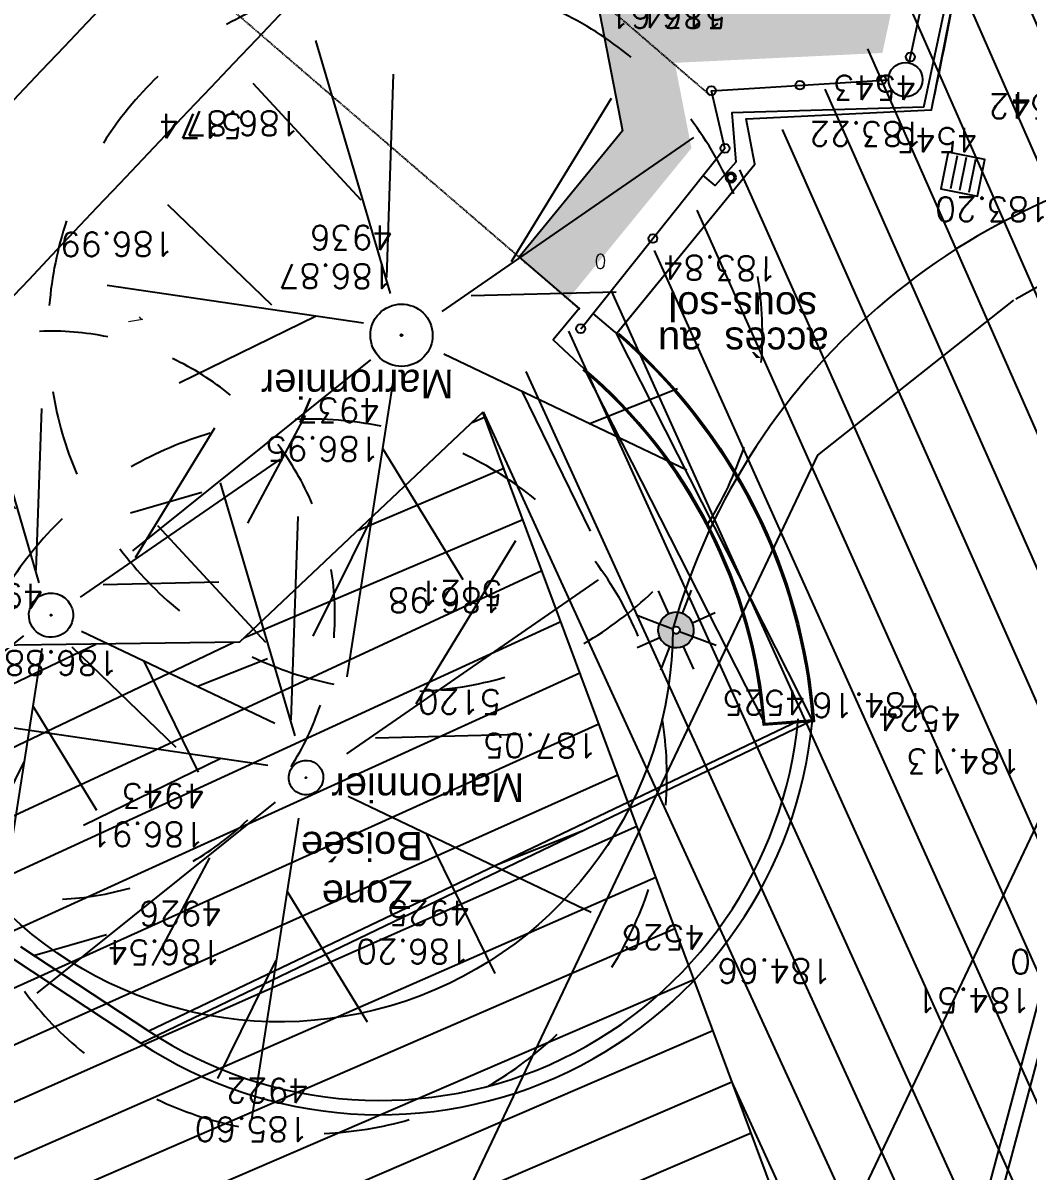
# Model space of a CAD drawing. Extents: x -594 to 29166, y -5797 to 14313.
# Drawn here: x 17821 to 19229, y 1598 to 3205 of the extents above; entities that cross this region are included whole.
import ezdxf
from ezdxf.enums import TextEntityAlignment as Align
from ezdxf.lldxf.tags import DXFTag

# ---------------------------------------------------------------- set-up
doc = ezdxf.new("R2010")
doc.units = 0
doc.linetypes.add('CACHE2', pattern=[4.762499999999999, 3.175, -1.5875])
doc.linetypes.add('Style de ligne -15', pattern=[2.0832800000000002, 1.25, -0.41656, 0.1388600000000001, -0.2778600000000001])
doc.layers.get('0').update_dxf_attribs({"color": 252})
for name, color, linetype in [('A SITE', 252, 'Continuous'), ('AEP_SSL', 252, 'Continuous'), ('DWG_280-140115-P - ALTEA-CANA', 252, 'Continuous'), ('DWG_280-140115-P - Général', 252, 'Continuous'), ('Fond topo - ASS', 252, 'Continuous'), ('Fond topo - BAT_ANN', 252, 'Continuous'), ('Fond topo - BAT_TXT', 252, 'Continuous'), ('Fond topo - CLO_LEG', 252, 'Continuous'), ('Fond topo - CLO_MUR', 252, 'Continuous'), ('Fond topo - ESPACE_BOISE', 252, 'Continuous'), ('Fond topo - VEG', 252, 'Continuous'), ('Fond topo - VEG_TXT_ESSENCE', 252, 'Continuous'), ('Fond topo - Z', 252, 'Continuous'), ('Fond topo - Z_500', 252, 'Continuous'), ('prlm-VRD', 252, 'Continuous'), ('SA - bordure', 252, 'Continuous'), ('SA - bât D', 252, 'Continuous'), ('SA - EBC', 252, 'Continuous'), ('SA - ECL-réso', 252, 'Eclairage public'), ('SA - enrobé', 252, 'Continuous'), ('SA - EVMV', 252, 'Continuous'), ('SA - gazon', 252, 'Continuous'), ('SA - haie séparative', 252, 'Continuous')]:
    doc.layers.add(name, color=color, linetype=linetype)
doc.layers.add('Fond topo - BAT_ASS', color=252, linetype='Continuous', lineweight=50)
doc.layers.add('Fond topo - P', color=252, linetype='Continuous', lineweight=50)
for name, color, linetype, plot in [('Fond topo - N', 252, 'Continuous', False), ('Fond topo - NCACHE', 252, 'Continuous', False), ('Fond topo - ZCACHE', 252, 'Continuous', False)]:
    doc.layers.add(name, color=color, linetype=linetype, plot=plot)
doc.styles.add('2000_ARIAL', font='arial.ttf', dxfattribs={"height": 0.400000006})
doc.styles.add('Lignes', font='arial.ttf', dxfattribs={"height": 0.35})
doc.styles.add('SIMPLEX', font='simplex_.ttf', dxfattribs={"height": 1.25})
tags = doc.linetypes.add('Eclairage public', pattern='A,5,-0.25,["ECL",Lignes,S=1,R=0,X=0,Y=-0.18],-1.25', length=6.5).pattern_tags.tags
tags[15:16] = [DXFTag(74, 4), DXFTag(75, 0), DXFTag(340, '0'), DXFTag(46, 0.0), DXFTag(50, 0.0), DXFTag(44, 0.0), DXFTag(45, 0.0)]
tags[4:5] = [DXFTag(74, 4), DXFTag(75, 0), DXFTag(340, '0'), DXFTag(46, 0.0), DXFTag(50, 0.0), DXFTag(44, 0.0), DXFTag(45, 0.0)]
tags = doc.linetypes.add('L1', pattern=[1.0000000298023224, 0.6000000238418579, -0.4000000059604645]).pattern_tags.tags
tags[6:7] = [DXFTag(74, 4), DXFTag(75, 0), DXFTag(340, '0'), DXFTag(46, 0.0), DXFTag(50, 0.0), DXFTag(44, 0.0), DXFTag(45, 0.0)]
tags[4:5] = [DXFTag(74, 4), DXFTag(75, 0), DXFTag(340, '0'), DXFTag(46, 0.0), DXFTag(50, 0.0), DXFTag(44, 0.0), DXFTag(45, 0.0)]
tags = doc.linetypes.add('L16', pattern=[0.37500001490116125, 0.300000011920929, -0.07500000298023224]).pattern_tags.tags
tags[6:7] = [DXFTag(74, 4), DXFTag(75, 0), DXFTag(340, '0'), DXFTag(46, 0.0), DXFTag(50, 0.0), DXFTag(44, 0.0), DXFTag(45, 0.0)]
tags[4:5] = [DXFTag(74, 4), DXFTag(75, 0), DXFTag(340, '0'), DXFTag(46, 0.0), DXFTag(50, 0.0), DXFTag(44, 0.0), DXFTag(45, 0.0)]
tags = doc.linetypes.add('L8', pattern=[0.22500000894069674, 0.1500000059604645, -0.07500000298023224]).pattern_tags.tags
tags[6:7] = [DXFTag(74, 4), DXFTag(75, 0), DXFTag(340, '0'), DXFTag(46, 0.0), DXFTag(50, 0.0), DXFTag(44, 0.0), DXFTag(45, 0.0)]
tags[4:5] = [DXFTag(74, 4), DXFTag(75, 0), DXFTag(340, '0'), DXFTag(46, 0.0), DXFTag(50, 0.0), DXFTag(44, 0.0), DXFTag(45, 0.0)]
tags = doc.linetypes.add('STYLE_01', pattern=[0.166655994951725, 0.08331199735403061, -0.0833439975976944]).pattern_tags.tags
tags[6:7] = [DXFTag(74, 4), DXFTag(75, 0), DXFTag(340, '0'), DXFTag(46, 0.0), DXFTag(50, 0.0), DXFTag(44, 0.0), DXFTag(45, 0.0)]
tags[4:5] = [DXFTag(74, 4), DXFTag(75, 0), DXFTag(340, '0'), DXFTag(46, 0.0), DXFTag(50, 0.0), DXFTag(44, 0.0), DXFTag(45, 0.0)]
tags = doc.linetypes.add('STYLE_15', pattern=[0.8333119936287403, 0.5, -0.1666239947080612, 0.05554400011897087, -0.1111439988017082]).pattern_tags.tags
tags[10:11] = [DXFTag(74, 4), DXFTag(75, 0), DXFTag(340, '0'), DXFTag(46, 0.0), DXFTag(50, 0.0), DXFTag(44, 0.0), DXFTag(45, 0.0)]
tags[8:9] = [DXFTag(74, 4), DXFTag(75, 0), DXFTag(340, '0'), DXFTag(46, 0.0), DXFTag(50, 0.0), DXFTag(44, 0.0), DXFTag(45, 0.0)]
tags[6:7] = [DXFTag(74, 4), DXFTag(75, 0), DXFTag(340, '0'), DXFTag(46, 0.0), DXFTag(50, 0.0), DXFTag(44, 0.0), DXFTag(45, 0.0)]
tags[4:5] = [DXFTag(74, 4), DXFTag(75, 0), DXFTag(340, '0'), DXFTag(46, 0.0), DXFTag(50, 0.0), DXFTag(44, 0.0), DXFTag(45, 0.0)]
pattern_1 = [(24.17153607447054, (-355966725.0913794, -417896002.4038396), (-30.71023888770651, 68.42427367140989), [])]

# ---------------------------------------------------------------- blocks, each defined once
blk = doc.blocks.new('A 90.Candélabre', base_point=(-13.42592592600001, -9.391534390999993))
for points in [[(-13.67592592600001, -9.391534390999993, -1), (-13.17592592600001, -9.391534390999993), (-13.37592592600001, -9.391534390999993, 1), (-13.475925926, -9.391534390999993)], [(-13.67592592600001, -9.391534390999993, -1), (-13.17592592600001, -9.391534390999993), (-13.37592592600001, -9.391534390999993, 1), (-13.475925926, -9.391534390999993)], [(-13.67592592600001, -9.391534390999993), (-13.475925926, -9.391534390999993, 1), (-13.37592592600001, -9.391534390999993), (-13.17592592600001, -9.391534390999993, -1)], [(-13.67592592600001, -9.391534390999993), (-13.475925926, -9.391534390999993, 1), (-13.37592592600001, -9.391534390999993), (-13.17592592600001, -9.391534390999993, -1)]]:
    blk.add_hatch(color=250).paths.add_polyline_path(points)
at = {"linetype": 'Continuous', "flags": 128}
for points in [[(-13.42592592600001, -9.141534390999993), (-13.42592592600001, -8.791534391999988)], [(-13.60270262100001, -9.214757695999992), (-13.850189994, -8.967270322999994)], [(-13.24914923200001, -9.214757696999996), (-13.001661857, -8.96727032199999)], [(-14.02592592600001, -9.391534390999993), (-13.67592592600001, -9.391534390999993)], [(-13.17592592600001, -9.391534390999993), (-12.825925927, -9.391534390999993)], [(-13.85018999600001, -9.815798461), (-13.60270262200001, -9.568311086999998)], [(-13.42592592600001, -9.991534390999988), (-13.42592592600001, -9.641534390999993)], [(-13.00166185800001, -9.815798458999993), (-13.249149231, -9.568311085999994)]]:
    blk.add_lwpolyline(points, dxfattribs=at)
for points in [[(-13.67592592600001, -9.391534390999993), (-13.475925926, -9.391534390999993, -1), (-13.37592592600001, -9.391534390999993), (-13.17592592600001, -9.391534390999993, 1)], [(-13.67592592600001, -9.391534390999993), (-13.475925926, -9.391534390999993, 1), (-13.37592592600001, -9.391534390999993), (-13.17592592600001, -9.391534390999993, -1)]]:
    blk.add_lwpolyline(points, format="xyb", close=True, dxfattribs=at)
blk = doc.blocks.new('A 90.ASS07')
at = {"ltscale": 2}
for p, q in [((-0.25, -0.45), (-0.25, 0.4500000000000001)), ((0, -0.45), (0, 0.4500000000000001)), ((0.25, -0.45), (0.25, 0.4500000000000001))]:
    blk.add_line(p, q, dxfattribs=at)
at = {"ltscale": 2, "flags": 128}
blk.add_lwpolyline([(0.5, -0.5), (0.5, 0.5), (-0.5, 0.5), (-0.5, -0.5)], close=True, dxfattribs=at)
blk = doc.blocks.new('A 90.CLOLEG')
at = {"ltscale": 2}
blk.add_circle((0, 0), 0.0625, dxfattribs=at)
blk = doc.blocks.new('A 90.PTOPO')
at = {"layer": 'Fond topo - NCACHE', "style": 'SIMPLEX'}
blk.add_attdef('MAT', text='', height=0.34, dxfattribs=at).set_placement((0.09999999986030161, -0.09999999962747097), align=Align.TOP_LEFT)
at = {"layer": 'Fond topo - ZCACHE', "style": 'SIMPLEX'}
blk.add_attdef('ALT', (0.09999999986030161, 0.09999999962747097), '', height=0.34, dxfattribs=at)
blk = doc.blocks.new('A 90.VEG14')
at = {"ltscale": 2, "flags": 128}
for points in [[(0.5, 0, -1), (-0.5, 0, -1)], [(0.016, 0, -1), (-0.016, 0, -1)]]:
    blk.add_lwpolyline(points, format="xyb", close=True, dxfattribs=at)
blk = doc.blocks.new('A 90.VEG12')
at = {"ltscale": 2}
for p, q in [((0.01815258799999997, 0.057406781), (0.100441039, 0.47293725)), ((0.05749608, 0.253444298), (0.145517598, 0.414706841)), ((0.037902722, 0.15845596), (-0.06593155700000003, 0.344147082)), ((-0.158788295, 0.086017079), (-0.245985314, 0.284587218)), ((0.04981112299999996, 0.033821695), (0.391570728, 0.285894318)), ((0.143890955, 0.107467204), (0.230033352, 0.253971609)), ((0.2917471699999999, 0.208620217), (0.392372872, 0.233301274)), ((-0.05229389700000003, 0.02983962500000001), (-0.383643778, 0.204631851)), ((-0.25001839, 0.135126714), (-0.3755999820000001, 0.091127132)), ((0.122915307, -0.02992704099999999), (0.317230371, 0.05540147100000001)), ((-0.05265807700000003, -0.029192154), (-0.412380265, -0.256628677)), ((0.057557527, -0.01766878999999999), (0.411943876, -0.08413611500000001)), ((-0.09359106700000003, -0.049762263), (-0.2956446150000001, -0.04653133200000001)), ((0.184132294, -0.04763066399999999), (0.323120213, -0.192805613)), ((0.01825986499999999, -0.057372749), (0.107637982, -0.4128258760000001)), ((0.02259491799999996, -0.07955337300000001), (0.001649748999999978, -0.36183712)), ((-0.151821475, -0.09483882200000002), (-0.2999525240000001, -0.315936062)), ((0.05371548199999998, -0.188497704), (0.197263789, -0.356749422))]:
    blk.add_line(p, q, dxfattribs=at)
for start, end in [(90, 103.8461539085843), (62.30769199853572, 76.15384597947835), (117.6923078993823, 131.5384619204946), (34.61538499867542, 48.46153799321151), (145.3846149358338, 159.2307690506909), (6.923076979206323, 20.76923090842763), (173.0769230068974, 186.9230769931026), (339.2307689837768, 353.0769230207937), (200.7692310571047, 214.6153850641662), (311.5384620067885, 325.3846150013246), (228.4615380795054, 242.3076921006177), (283.8461540205217, 297.6923080014643), (256.1538460914157, 270)]:
    blk.add_arc((0, 0), 0.496982058, start, end, dxfattribs=at)
blk = doc.blocks.new('A$C380262B1')
at = {"layer": 'SA - EBC'}
h = blk.add_hatch(dxfattribs=at)
h.set_pattern_fill('_USER', color=256, scale=75, angle=-335.8284639255295, style=0, pattern_type=0)
h.set_pattern_definition(pattern_1)
h.paths.add_polyline_path([(9533.967289561406, -8391.022676602006), (7823.560263682157, -8197.032719478011), (7677.26634000428, -8624.200356937945), (6795.644808141515, -8561.406107898802), (5968.179506575689, -8295.55842038244), (5307.727831928059, -7899.99740216881, -0.3248648439675891), (5215.66356504336, -6186.960641667247, -0.2814891280233847), (6034.588919347152, -5793.906059488654), (6977.488194359466, -5966.359615046531, 0.1695292869953866), (8622.524935239926, -5863.042801246047, 0.3340686001642133), (8902.106720628217, -5382.998490706086, 0.09326601099187866), (8620.675744628534, -4484.154293872416, 0.153138720952933), (7983.041431754827, -3856.574170198292), (6774.001917056739, -3250.65084323287), (5737.27900213562, -2651.023222506046, -0.1642525569746835), (4858.435642998666, -1650.659172795713), (4817.150435736403, -1198.612694069743), (4848.756969021633, -647.3217743448913), (5422.659926814958, 1808.548009581864, 0.4390366150430304), (6435.564773995429, 2874.098786618561, -0.09336270403907257), (6508.739385334775, 3486.828686110675, 0.1042719612268155), (6540.439700800925, 3811.755312792957), (6460.564939025789, 4655.403570830822), (7373.38954936713, 4920.791836176068), (7554.008261486888, 4259.8578767851), (7298.873095074669, 4188.137014396489), (7509.021686343476, 3441.03382807225, -0.2009829630450486), (7456.712778378278, 3016.095944307745), (7105.68882166408, 2168.347155954689), (7082.51023539342, 1970.99042609334), (7207.488740049303, 1059.89730162546), (7767.198439734057, -779.9824859946966), (8823.304629139602, -984.4878826290369, 0.1214178809896852), (9894.772318005562, -3098.331943433732, 0.01018302281994621), (10254.53238859773, -3499.40192066133), (9617.819940159097, -3345.007801242173), (9300.242931814864, -4358.367580920458), (9996.567213023081, -4620.499769318849), (9784.691719617695, -7276.41688529402), (9646.94292745553, -8212.627615593374)])
h = blk.add_hatch(dxfattribs=at)
h.set_pattern_fill('_USER', color=256, scale=75, angle=-335.8284639255295, style=0, pattern_type=0)
h.set_pattern_definition(pattern_1)
h.paths.add_polyline_path([(10370.69897237234, -604.0095677599311), (10029.66413679533, -925.594231672585), (9370.614651869982, -934.82765275985), (9155.714093055576, -1418.732715398073), (9377.676997100934, -1917.905850987881), (9629.548616567627, -2334.807766322047), (10013.56839104556, -2832.120568677783), (10314.11611479707, -2996.780108008534), (10375.26065246202, -2705.138478241861), (10848.02588950843, -2702.226511575282), (10973.22417269461, -2222.389990650117)])
at = {"layer": 'SA - EVMV'}
h = blk.add_hatch(dxfattribs=at)
h.set_pattern_fill('_USER', color=256, scale=75, angle=-65.82846392552946, style=0, pattern_type=0)
h.set_pattern_definition([(294.1715360744705, (-355966725.0913794, -417896002.4038396), (68.4242736714099, 30.7102388877065), [])])
h.paths.add_polyline_path([(10974.01334554888, -2224.509706161916), (10370.69897237234, -604.0095677599311), (11059.97237130068, 45.95263861119747), (11313.40408842079, 405.8221159502864), (11385.24809679948, 623.9582096226513), (11379.74134762771, 2020.881442353129), (11668.57705507427, 3772.533921711147), (12950.39597083814, 4147.348397411406), (12831.58815708011, 2564.841474033892), (12773.8958785776, 925.5433330312371), (12773.64310785197, 556.482148449868), (14058.80568553694, 314.1338863410056), (14023.07005678304, -438.0708766169846), (13985.85238787346, -984.982119128108), (13939.17523291893, -1545.880564767867), (13880.67298079841, -2174.778999388218), (13115.63270082697, -2186.160777136683)])
at = {"layer": 'SA - haie séparative'}
h = blk.add_hatch(dxfattribs=at)
h.set_pattern_fill('PAVES_EVERGREEN1', color=256, scale=30.0000012, angle=-20.82846392552948, style=0, pattern_type=2)
h.set_pattern_definition([(339.1715360744705, (-355966715.4147255, -417895998.0607558), (33.37304571528385, 3.352597453553925), [15.0000006, -15.0000006]), (69.17153607447052, (-355966715.4147255, -417895998.0607558), (-3.352597453553922, 33.37304571528385), [15.0000006, -15.0000006])])
h.paths.add_polyline_path([(10694.23927157186, 2739.469637256116), (10601.45695139654, 2729.218740388751, -0.1488268577189553), (10855.74684473686, -14.47895392775536), (10531.21269675903, -29.89682825282216), (10566.35346463881, -210.053944028914), (10421.63875871338, -386.9933024048805), (10490.06576994434, -445.7549148239195), (10662.78319442645, -234.3218199908733), (10639.48040483519, -114.854784309864), (10930.20488373004, -101.0431298986077, 0.1506853433761484)])
at = {"layer": 'AEP_SSL', "elevation": 1e-07, "flags": 128}
blk.add_lwpolyline([(-5717.41904723458, -1437.771737203002), (-1169.983268575743, -1990.669038705528), (183.6855848319829, -1978.666592855006), (2115.870910091326, -2387.052188906819), (2566.228295816109, -2969.102435186505), (1986.514152260497, -6423.389684781432), (2112.063771253452, -6938.274653535336), (2245.794293796644, -7100.191099010408), (2795.577709609643, -7390.379483159631), (3054.210793226957, -7450.776990875602), (3952.009552111849, -7705.164130404592), (5214.530126424506, -7870.333233941346), (6823.962332261726, -8192.876758240163), (7877.332152193412, -8364.675091579556), (8081.349294679239, -8360.994071885943), (8800.965194171295, -8189.201248250902), (9214.932774147019, -7963.005145359784), (9372.241163998842, -7789.413719624281), (10176.14748096094, -4228.885702043772), (10728.79072255455, -2062.42661178112), (11242.06466162577, -979.6682165935636)], dxfattribs=at)
at = {"layer": 'DWG_280-140115-P - ALTEA-CANA', "linetype": 'STYLE_01', "ltscale": 25}
blk.add_line((11117.30940155685, -445.3480262309313), (11330.88830658235, -324.1403889842331), dxfattribs=at)
at = {"layer": 'DWG_280-140115-P - ALTEA-CANA', "linetype": 'STYLE_01', "ltscale": 25, "elevation": 1e-07, "flags": 128}
blk.add_lwpolyline([(8910.565045895055, -7566.092477645725), (9243.271805765107, -6153.599377349019), (9697.728170920163, -4081.017291545868), (10261.62240114063, -1882.208412420005), (10839.60066405125, -664.1357837244868), (11114.40168903209, -446.998175047338)], dxfattribs=at)
at = {"layer": 'DWG_280-140115-P - Général', "linetype": 'STYLE_15', "ltscale": 10, "elevation": 1e-07, "flags": 128}
for points in [[(3021.57010990195, -8145.867266133428, -0.06895872050302425), (6235.28967932798, -3756.488723866642, -0.008807822459316559), (10257.93705312535, 602.650766633451, -0.04520462568320733), (14397.25473853759, 4625.921016000211)], [(3183.863145206124, -8029.472286626697, -0.06402224317722395), (6209.414131427184, -3981.190984882414, -0.008807822459316559), (10232.06150527112, 377.9485056176782, -0.04520462568320733), (14371.37919068336, 4401.218755077571)], [(3210.571503592655, -8360.037511121482, -0.06701638499415095), (6351.068271277472, -4105.283255595714, -0.008807822459459397), (10373.71564516798, 253.8562349975109, -0.04520462568242076), (14513.03333048709, 4277.126484271139)]]:
    blk.add_lwpolyline(points, format="xyb", dxfattribs=at)
at = {"layer": 'Fond topo - BAT_ANN', "ltscale": 2, "flags": 128}
blk.add_lwpolyline([(10998.7986501772, -180.7895608246326, 0.005854466376499143), (11037.94626193121, 14.78562466800213, 0.009807191368023481), (11057.64913074672, 132.2173613123596, 0.0003422960104900781), (11089.96869623661, 352.1087244153023, 0.006672756401303663), (11091.46826402284, 363.4112657979131, 0.005229129449228157), (11098.59877019189, 429.1153728030622, 0.003213066751012698), (11108.39619166218, 536.2248982302845, 0.007490264651265149), (11118.79740725271, 684.9741535261273, 0.006533761712469862), (11125.93431719579, 855.7644238695502, 0.008522228717097987), (11127.43166862056, 984.2658162117004, 0.00834647138101972), (11124.5340380352, 1115.449675545096, 0.008864638428542387), (11116.41013757326, 1259.066971950233, 0.007165936523623632), (11100.67109200172, 1436.31080314517, 0.005738010444225125), (11083.95850197412, 1581.795297563076, 0.00595784478468113), (11064.58971337415, 1721.497191116214, 0.009465921577022033), (11035.25434075855, 1893.826498650014, 0.0102429296281223), (11001.88913061284, 2051.893674395978, 0.007285936750958919), (10993.3563566301, 2086.301487497985, 0.001156071979277407), (10935.92967311852, 2302.20056232065, 0.01309865683596516), (10916.93953676149, 2366.193186677992, 0.006305609731167424), (10872.36948660575, 2497.477346658707), (10754.49008373544, 2815.473337285221), (10358.36927001365, 2765.769225731492)], format="xyb", dxfattribs=at)
for points in [[(10988.25884917751, -176.811118517071), (11042.44823404588, 77.61676907539368)], [(10988.25884917751, -176.811118517071), (10719.21515376307, -184.8234192468226), (10724.96396307833, -253.6739917472005), (10696.06066630222, -286.4916043356061), (10679.43045343272, -272.3777793347836)]]:
    blk.add_lwpolyline(points, dxfattribs=at)
at = {"layer": 'Fond topo - BAT_ANN', "ltscale": 2}
blk.add_circle((10962.55947877653, -138.2871875539422), 24, dxfattribs=at)
at = {"layer": 'Fond topo - BAT_ASS', "ltscale": 2}
blk.add_circle((10718.09030524455, -275.437199883163), 6.000000000000001, dxfattribs=at)
at = {"layer": 'Fond topo - CLO_LEG', "ltscale": 2, "flags": 128}
for points in [[(10967.60292393155, -114.8230945691466), (11001.62889757194, 43.47913200035691)], [(10507.70212435164, -487.0192933827639), (10709.76746012457, -234.4598593190312), (10690.71750133298, -153.8403890095651), (10938.55990995653, -138.4310685098171)]]:
    blk.add_lwpolyline(points, dxfattribs=at)
at = {"layer": 'Fond topo - CLO_MUR', "linetype": 'L16', "ltscale": 2, "flags": 128}
blk.add_lwpolyline([(10560.55066520348, -490.3566163033247), (10751.61817381158, -256.6783719696105), (10739.22101003118, -193.1215001270175), (10998.7986501772, -180.7895608246326)], dxfattribs=at)
at = {"layer": 'Fond topo - CLO_MUR', "ltscale": 2, "flags": 128}
blk.add_lwpolyline([(10556.00574887358, -492.0138690620661), (10524.92944006808, -465.4870444908738)], dxfattribs=at)
at = {"layer": 'Fond topo - CLO_MUR', "linetype": 'L8', "ltscale": 2, "flags": 128}
blk.add_lwpolyline([(10560.84495214745, -493.5245425440371, -0.1990796729206736), (10834.4584770035, -1036.584704276174), (10763.6643152684, -1041.990422457457, 0.2006714520959987), (10511.28152520396, -544.5566498674452)], format="xyb", dxfattribs=at)
at = {"layer": 'Fond topo - CLO_MUR', "ltscale": 2, "flags": 128}
blk.add_lwpolyline([(10556.00574887358, -492.0138690620661, -0.1999520359332857), (10832.3145209346, -1034.742590878159), (10765.50899543799, -1039.843744039536, 0.1999520359072766), (10512.577879522, -543.033670540899)], format="xyb", dxfattribs=at)
at = {"layer": 'Fond topo - ESPACE_BOISE', "linetype": 'L1', "ltscale": 2, "flags": 128}
blk.add_lwpolyline([(9533.967289561406, -8391.022676602006), (7823.560263682157, -8197.032719478011), (7677.26634000428, -8624.200356937945), (6795.644808141515, -8561.406107898802), (5968.179506575689, -8295.55842038244), (5307.727831928059, -7899.99740216881, -0.3248648439675891), (5215.66356504336, -6186.960641667247, -0.2814891279475962), (6034.588919347152, -5793.906059488654), (6977.488194359466, -5966.359615046531, 0.1695292870025676), (8622.524935239926, -5863.042801246047, 0.3340686001642133), (8902.106720628217, -5382.998490706086, 0.09326601102169153), (8620.675744628534, -4484.154293872416, 0.153138720952933), (7983.041431754827, -3856.574170198292), (6774.001917056739, -3250.65084323287), (5737.27900213562, -2651.023222506046, -0.1642525569996709), (4858.435642998666, -1650.659172795713), (4817.150435736403, -1198.612694069743), (4848.756969021633, -647.3217743448913), (5422.659926814958, 1808.548009581864, 0.4390366150430304), (6435.564773995429, 2874.098786618561, -0.09336270405047195), (6508.739385334775, 3486.828686110675, 0.104271961321091), (6540.439700800925, 3811.755312792957), (6460.564939025789, 4655.403570830822), (7373.38954936713, 4920.791836176068), (7554.008261486888, 4259.8578767851), (7298.873095074669, 4188.137014396489), (7509.021686343476, 3441.03382807225, -0.2009829630843761), (7456.712778378278, 3016.095944307745), (7105.68882166408, 2168.347155954689), (7082.51023539342, 1970.99042609334), (7207.488740049303, 1059.89730162546), (7767.198439734057, -779.9824859946966), (8823.304629139602, -984.4878826290369, 0.121417881002313), (9894.772318005562, -3098.331943433732, 0.01018302282179253), (10254.53238859773, -3499.40192066133), (9617.819940159097, -3345.007801242173), (9300.242931814864, -4358.367580920458), (9996.567213023081, -4620.499769318849), (9784.691719617695, -7276.41688529402), (9646.94292745553, -8212.627615593374)], format="xyb", close=True, dxfattribs=at)
blk.add_lwpolyline([(10370.69897237234, -604.0095677599311), (10029.66413679533, -925.594231672585), (9370.614651869982, -934.82765275985), (9155.714093055576, -1418.732715398073), (9377.676997100934, -1917.905850987881), (9629.548616567627, -2334.807766322047), (10013.56839104556, -2832.120568677783), (10314.11611479707, -2996.780108008534), (10375.26065246202, -2705.138478241861), (10848.02588950843, -2702.226511575282), (10973.22417269461, -2222.389990650117)], close=True, dxfattribs=at)
at = {"layer": 'SA - bordure', "elevation": 1e-07, "flags": 128}
for points in [[(11525.08462890983, 679.3789681047201), (11443.27329420485, 22.6975517347455), (11236.37648010626, -1099.564558267593), (10818.56086640619, -2659.959226287901)], [(11536.96456630714, 612.9599961452186), (11463.04769231938, 19.64566353708506), (11255.90115464292, -1103.971012867987), (10837.88028298877, -2665.132246911526)]]:
    blk.add_lwpolyline(points, dxfattribs=at)
for points in [[(9712.762974435464, -1368.852029368281), (9891.832130542025, -1486.830395832658, 0.5663728937268044), (10832.31452098116, -1034.74259134382)], [(9723.766348976642, -1352.150959149003), (9902.835505036637, -1470.129325706512, 0.566372894028627), (10812.39920458756, -1032.904067356139)]]:
    blk.add_lwpolyline(points, format="xyb", dxfattribs=at)
at = {"layer": 'SA - bât D', "linetype": 'CACHE2', "ltscale": 0.5, "elevation": 1e-07, "flags": 128}
for points in [[(9604.867717297748, 772.4410256370902), (10689.65923148207, -160.954974591732)], [(9636.947342427447, 288.3007239550352), (10506.44397032447, -459.8473433405161)]]:
    blk.add_lwpolyline(points, dxfattribs=at)
at = {"layer": 'SA - ECL-réso', "ltscale": 0.75, "elevation": 1e-07, "flags": 128}
blk.add_lwpolyline([(10062.6079892274, 3636.982265487313), (10062.76659918949, 3637.027467787266), (10326.39393364079, 3712.158721312881, -0.3350513344847375), (10442.83079612069, 3646.049033850431), (10467.92999012396, 3601.753828767687), (10797.05560975708, 3020.910998526961), (10783.53156340308, 2813.243172969669, 0.1072676414993963), (11668.11192259192, 1998.747237958014, 0.2368363260151426), (11476.61311072297, 814.1256928443909, 0.1580303819712795), (11443.38348852471, -233.9333367533982, 0.3075812875445359), (10636.66439489461, -907.0386836305261, -0.71596019287391), (9648.840176360682, -1241.818191856146, 0.2668949414258047), (8452.142680203542, -1316.158567275852)], format="xyb", dxfattribs=at)
at = {"layer": 'SA - enrobé'}
blk.add_lwpolyline([(11236.37648010626, -1099.564558267593), (10830.54682100192, -2616.161226667464), (10824.85951343551, -2615.27895051986), (10529.8571979627, -2563.280523382127), (10506.71987864189, -2558.441874012351), (10522.89155158214, -2481.112616322935), (10372.63510865159, -2284.72236264497), (9947.046714881435, -2102.954789251089), (9429.581931838766, -1972.583018336445), (9433.413417683914, -1952.257420681417), (9712.762974435464, -1368.852029368281), (9891.832130542025, -1486.830395832658), (10832.3145209346, -1034.742590878159), (10557.81128490344, -493.5554078780115), (10751.61817381158, -256.6783719696105), (10739.22101003118, -193.1215001270175), (10998.7986501772, -180.7895608246326), (11037.94626193121, 14.78562466800213)], dxfattribs=at)
at = {"layer": 'SA - gazon'}
blk.add_lwpolyline([(10531.21269675903, -29.89682825282216), (10566.35346463881, -210.053944028914), (10421.63875871338, -386.9933024048805), (10490.06570680067, -445.7548606209457), (10505.33103528433, -458.8897315785289), (10469.34468713589, -502.4112388491631), (10512.577879522, -543.033670540899), (10765.50899543799, -1039.843744039536), (10812.07695915364, -1036.287895683199), (9902.835505036637, -1470.129325706512), (9723.766348976642, -1352.150959149003)], dxfattribs=at)
at = {"layer": 'Fond topo - ASS', "ltscale": 2, "xscale": 52.50494305197204, "yscale": 52.50494305197204, "zscale": 100, "rotation": 168.6355631260149}
blk.add_blockref('A 90.ASS07', (11042.93874334544, -270.5767877399921), dxfattribs=at)
at = {"layer": 'Fond topo - CLO_LEG', "ltscale": 2, "xscale": 100, "yscale": 100, "zscale": 100}
for p, rotation in [((10969.3753934931, -106.5768686123192), 103.2948330207182), ((10814.63870564476, -146.1357288062572), 103.2948330207182), ((10929.21280479059, -139.0122139826417), 3.557720608103422), ((10690.71750133298, -153.8403890095651), 103.2948330207182), ((10709.76746012457, -234.4598593190312), 51.33773115722626), ((10608.7347922381, -360.7395763508976), 103.2948330207182), ((10507.70212435164, -487.0192933827639), 103.2948330207182)]:
    blk.add_blockref('A 90.CLOLEG', p, dxfattribs=dict(at, rotation=rotation))
at = {"layer": 'Fond topo - P', "ltscale": 2}
ref = blk.add_blockref('A 90.PTOPO', (10721.07761325315, -76.14640640094876), dxfattribs=dict(at, xscale=100, yscale=100, zscale=100, rotation=179.9607580165254))
ref.add_attrib('MAT', '5134', dxfattribs={"layer": 'Fond topo - N', "color": 0, "ltscale": 2, "height": 34, "rotation": 179.9607579854925, "style": 'SIMPLEX'}).set_placement((10711.08446465805, -66.13955972716212), align=Align.TOP_LEFT)
ref.add_attrib('ALT', '186.61', (10708.56548189186, -32.38824447616935), dxfattribs={"layer": 'Fond topo - Z_500', "color": 0, "ltscale": 2, "height": 34, "rotation": 179.9607579854925, "style": 'SIMPLEX'})
ref = blk.add_blockref('A 90.PTOPO', (10988.25884917751, -176.811118517071), dxfattribs=dict(at, xscale=100, yscale=100, zscale=100, rotation=179.9607580165254))
ref.add_attrib('MAT', '4543', dxfattribs={"layer": 'Fond topo - N', "color": 0, "ltscale": 2, "height": 34, "rotation": 179.9607579854925, "style": 'SIMPLEX'}).set_placement((10978.26570058241, -166.8042719364166), align=Align.TOP_LEFT)
ref.add_attrib('ALT', '183.22', (10988.02863848396, -197.4774518981576), dxfattribs={"layer": 'Fond topo - Z_500', "color": 0, "ltscale": 2, "height": 34, "rotation": 179.9607579854925, "style": 'SIMPLEX'})
ref = blk.add_blockref('A 90.PTOPO', (11205.47952773049, -202.9436470940709), dxfattribs=dict(at, xscale=100, yscale=100, zscale=100, rotation=179.9607580165254))
ref.add_attrib('MAT', '4542', dxfattribs={"layer": 'Fond topo - N', "color": 0, "ltscale": 2, "height": 34, "rotation": 179.9607579854925, "style": 'SIMPLEX'}).set_placement((11195.48637904227, -192.9368006065488), align=Align.TOP_LEFT)
ref.add_attrib('ALT', '183.14', (11270.54523690604, -156.1161816120148), dxfattribs={"layer": 'Fond topo - Z_500', "color": 0, "ltscale": 2, "height": 34, "rotation": 179.9607579854925, "style": 'SIMPLEX'})
ref = blk.add_blockref('A 90.PTOPO', (10043.63141502254, -230.2463215775788), dxfattribs=dict(at, xscale=100, yscale=100, zscale=100, rotation=179.9607580165254))
ref.add_attrib('MAT', '5174', dxfattribs={"layer": 'Fond topo - N', "color": 0, "ltscale": 2, "height": 34, "rotation": 179.9607579854925, "style": 'SIMPLEX'}).set_placement((10033.63826642744, -220.2394749037921), align=Align.TOP_LEFT)
ref.add_attrib('ALT', '186.87', (10115.15788580291, -182.5889081694186), dxfattribs={"layer": 'Fond topo - Z_500', "color": 0, "ltscale": 2, "height": 34, "rotation": 179.9607579854925, "style": 'SIMPLEX'})
ref = blk.add_blockref('A 90.PTOPO', (11073.84951976128, -250.0120502896607), dxfattribs=dict(at, xscale=100, yscale=100, zscale=100, rotation=179.9607580165254))
ref.add_attrib('MAT', '4545', dxfattribs={"layer": 'Fond topo - N', "color": 0, "ltscale": 2, "height": 34, "rotation": 179.9607579854925, "style": 'SIMPLEX'}).set_placement((11063.85637107305, -240.0052038952708), align=Align.TOP_LEFT)
ref.add_attrib('ALT', '183.20', (11164.35625301674, -302.8319222852588), dxfattribs={"layer": 'Fond topo - Z_500', "color": 0, "ltscale": 2, "height": 34, "rotation": 179.9607579854925, "style": 'SIMPLEX'})
ref = blk.add_blockref('A 90.PTOPO', (9859.508502250537, -397.1155529841781), dxfattribs=dict(at, xscale=100, yscale=100, zscale=100, rotation=0.3702912582356))
ref.add_attrib('MAT', '1', (9872.682470688596, -468.2408859021962), dxfattribs={"layer": 'Fond topo - N', "color": 0, "ltscale": 2, "height": 20, "rotation": 279.8628935241372, "style": 'SIMPLEX'})
ref.add_attrib('ALT', '186.99', (9938.485886855051, -351.1842358857393), dxfattribs={"layer": 'Fond topo - Z', "color": 0, "ltscale": 2, "height": 34, "rotation": 180.3702912650239, "style": 'SIMPLEX'})
ref = blk.add_blockref('A 90.PTOPO', (10255.15148546547, -386.5548926405609), dxfattribs=dict(at, xscale=100, yscale=100, zscale=100, rotation=179.9607580165254))
ref.add_attrib('MAT', '4936', dxfattribs={"layer": 'Fond topo - N', "color": 0, "ltscale": 2, "height": 34, "rotation": 179.9607579854925, "style": 'SIMPLEX'}).set_placement((10245.15833677724, -376.5480461530387), align=Align.TOP_LEFT)
ref.add_attrib('ALT', '186.87', (10245.14463874511, -396.5480411425233), dxfattribs={"layer": 'Fond topo - Z_500', "color": 0, "ltscale": 2, "height": 34, "rotation": 179.9607579854925, "style": 'SIMPLEX'})
ref = blk.add_blockref('A 90.PTOPO', (10616.28430844285, -382.7467022463679, 18383.8), dxfattribs=dict(at, xscale=100, yscale=100, zscale=100, rotation=259.8766577794432))
ref.add_attrib('MAT', '0', (10543.94921050407, -382.7465468086302), dxfattribs={"layer": 'Fond topo - N', "color": 0, "ltscale": 2, "height": 20, "rotation": 179.3692600450308, "style": 'SIMPLEX'})
ref.add_attrib('ALT', '183.84', (10783.35053068586, -385.9482403844595), dxfattribs={"layer": 'Fond topo - Z', "color": 0, "ltscale": 2, "height": 34, "rotation": 179.3692600450308, "style": 'SIMPLEX'})
ref = blk.add_blockref('A 90.PTOPO', (10236.94204865023, -628.2207058742642), dxfattribs=dict(at, xscale=100, yscale=100, zscale=100, rotation=179.9607580165254))
ref.add_attrib('MAT', '4937', dxfattribs={"layer": 'Fond topo - N', "color": 0, "ltscale": 2, "height": 34, "rotation": 179.9607579854925, "style": 'SIMPLEX'}).set_placement((10226.94890005514, -618.2138592004776), align=Align.TOP_LEFT)
ref.add_attrib('ALT', '186.95', (10226.93520192988, -638.2138544693589), dxfattribs={"layer": 'Fond topo - Z_500', "color": 0, "ltscale": 2, "height": 34, "rotation": 179.9607579854925, "style": 'SIMPLEX'})
ref = blk.add_blockref('A 90.PTOPO', (9765.900876792148, -888.0069204606116), dxfattribs=dict(at, xscale=100, yscale=100, zscale=100, rotation=179.9607580165254))
ref.add_attrib('MAT', '4935', dxfattribs={"layer": 'Fond topo - N', "color": 0, "ltscale": 2, "height": 34, "rotation": 179.9607579854925, "style": 'SIMPLEX'}).set_placement((9755.907728197053, -878.0000737868249), align=Align.TOP_LEFT)
ref.add_attrib('ALT', '186.88', (9860.579189984128, -937.8911264240742), dxfattribs={"layer": 'Fond topo - Z_500', "color": 0, "ltscale": 2, "height": 34, "rotation": 179.9607579854925, "style": 'SIMPLEX'})
ref = blk.add_blockref('A 90.PTOPO', (10408.04038029164, -883.9178966358304), dxfattribs=dict(at, xscale=100, yscale=100, zscale=100, rotation=179.9607580165254))
ref.add_attrib('MAT', '5121', dxfattribs={"layer": 'Fond topo - N', "color": 0, "ltscale": 2, "height": 34, "rotation": 179.9607579854925, "style": 'SIMPLEX'}).set_placement((10398.04723169655, -873.9110497757792), align=Align.TOP_LEFT)
ref.add_attrib('ALT', '186.98', (10398.30425004475, -850.1745540648699), dxfattribs={"layer": 'Fond topo - Z_500', "color": 0, "ltscale": 2, "height": 34, "rotation": 179.9607579854925, "style": 'SIMPLEX'})
ref = blk.add_blockref('A 90.PTOPO', (10405.96833326854, -1036.482888180763), dxfattribs=dict(at, xscale=100, yscale=100, zscale=100, rotation=179.9607580165254))
ref.add_attrib('MAT', '5120', dxfattribs={"layer": 'Fond topo - N', "color": 0, "ltscale": 2, "height": 34, "rotation": 179.9607579854925, "style": 'SIMPLEX'}).set_placement((10395.97518467344, -1026.476041506976), align=Align.TOP_LEFT)
ref.add_attrib('ALT', '187.05', (10531.52611185797, -1053.470972087234), dxfattribs={"layer": 'Fond topo - Z_500', "color": 0, "ltscale": 2, "height": 34, "rotation": 179.9607579854925, "style": 'SIMPLEX'})
ref = blk.add_blockref('A 90.PTOPO', (10832.90071780793, -1037.552183307707), dxfattribs=dict(at, xscale=100, yscale=100, zscale=100, rotation=179.9607580165254))
ref.add_attrib('MAT', '4525', dxfattribs={"layer": 'Fond topo - N', "color": 0, "ltscale": 2, "height": 34, "rotation": 179.9607579854925, "style": 'SIMPLEX'}).set_placement((10822.90756921284, -1027.545336633921), align=Align.TOP_LEFT)
ref.add_attrib('ALT', '184.16', (10992.06554139964, -997.1646448597312), dxfattribs={"layer": 'Fond topo - Z_500', "color": 0, "ltscale": 2, "height": 34, "rotation": 179.9607579854925, "style": 'SIMPLEX'})
ref = blk.add_blockref('A 90.PTOPO', (11050.61970823444, -1059.85609376803), dxfattribs=dict(at, xscale=100, yscale=100, zscale=100, rotation=179.9607580165254))
ref.add_attrib('MAT', '4524', dxfattribs={"layer": 'Fond topo - N', "color": 0, "ltscale": 2, "height": 34, "rotation": 179.9607579854925, "style": 'SIMPLEX'}).set_placement((11040.62655963935, -1049.849247187376), align=Align.TOP_LEFT)
ref.add_attrib('ALT', '184.13', (11124.66602432542, -1075.456718169153), dxfattribs={"layer": 'Fond topo - Z_500', "color": 0, "ltscale": 2, "height": 34, "rotation": 179.9607579854925, "style": 'SIMPLEX'})
ref = blk.add_blockref('A 90.PTOPO', (9991.83323038742, -1167.936740256846), dxfattribs=dict(at, xscale=100, yscale=100, zscale=100, rotation=179.9607580165254))
ref.add_attrib('MAT', '4943', dxfattribs={"layer": 'Fond topo - N', "color": 0, "ltscale": 2, "height": 34, "rotation": 179.9607579854925, "style": 'SIMPLEX'}).set_placement((9981.840081699193, -1157.929893769324), align=Align.TOP_LEFT)
ref.add_attrib('ALT', '186.91', (9981.826383667067, -1177.929888851941), dxfattribs={"layer": 'Fond topo - Z_500', "color": 0, "ltscale": 2, "height": 34, "rotation": 179.9607579854925, "style": 'SIMPLEX'})
ref = blk.add_blockref('A 90.PTOPO', (10015.57153775357, -1332.80326994136), dxfattribs=dict(at, xscale=100, yscale=100, zscale=100, rotation=179.9607580165254))
ref.add_attrib('MAT', '4926', dxfattribs={"layer": 'Fond topo - N', "color": 0, "ltscale": 2, "height": 34, "rotation": 179.9607579854925, "style": 'SIMPLEX'}).set_placement((10005.57838915847, -1322.796423267573), align=Align.TOP_LEFT)
ref.add_attrib('ALT', '186.54', (10005.56469107978, -1342.796418443322), dxfattribs={"layer": 'Fond topo - Z_500', "color": 0, "ltscale": 2, "height": 34, "rotation": 179.9607579854925, "style": 'SIMPLEX'})
ref = blk.add_blockref('A 90.PTOPO', (10363.38709457777, -1331.960643734783), dxfattribs=dict(at, xscale=100, yscale=100, zscale=100, rotation=179.9607580165254))
ref.add_attrib('MAT', '4925', dxfattribs={"layer": 'Fond topo - N', "color": 0, "ltscale": 2, "height": 34, "rotation": 179.9607579854925, "style": 'SIMPLEX'}).set_placement((10353.39394598268, -1321.953796967864), align=Align.TOP_LEFT)
ref.add_attrib('ALT', '186.20', (10353.38024790399, -1341.953792236745), dxfattribs={"layer": 'Fond topo - Z_500', "color": 0, "ltscale": 2, "height": 34, "rotation": 179.9607579854925, "style": 'SIMPLEX'})
ref = blk.add_blockref('A 90.PTOPO', (10691.8836473953, -1366.107313800603), dxfattribs=dict(at, xscale=100, yscale=100, zscale=100, rotation=179.9607580165254))
ref.add_attrib('MAT', '4526', dxfattribs={"layer": 'Fond topo - N', "color": 0, "ltscale": 2, "height": 34, "rotation": 179.9607579854925, "style": 'SIMPLEX'}).set_placement((10681.89049875364, -1356.100467219949), align=Align.TOP_LEFT)
ref.add_attrib('ALT', '184.66', (10859.58522008732, -1369.099736399949), dxfattribs={"layer": 'Fond topo - Z_500', "color": 0, "ltscale": 2, "height": 34, "rotation": 179.9607579854925, "style": 'SIMPLEX'})
ref = blk.add_blockref('A 90.PTOPO', (11148.32119867206, -1400.087863579392), dxfattribs=dict(at, xscale=100, yscale=100, zscale=100, rotation=179.9607580165254))
ref.add_attrib('MAT', '0', dxfattribs={"layer": 'Fond topo - N', "color": 0, "ltscale": 2, "height": 34, "rotation": 179.9607579854925, "style": 'SIMPLEX'}).set_placement((11138.3280500304, -1390.081016905606), align=Align.TOP_LEFT)
ref.add_attrib('ALT', '184.51', (11138.3143519517, -1410.081012174487), dxfattribs={"layer": 'Fond topo - Z_500', "color": 0, "ltscale": 2, "height": 34, "rotation": 179.9607579854925, "style": 'SIMPLEX'})
ref = blk.add_blockref('A 90.PTOPO', (10137.41571246646, -1580.614436138421), dxfattribs=dict(at, xscale=100, yscale=100, zscale=100, rotation=179.9607580165254))
ref.add_attrib('MAT', '4922', dxfattribs={"layer": 'Fond topo - N', "color": 0, "ltscale": 2, "height": 34, "rotation": 179.9607579854925, "style": 'SIMPLEX'}).set_placement((10127.42256387137, -1570.607589464635), align=Align.TOP_LEFT)
ref.add_attrib('ALT', '185.60', (10127.40886579268, -1590.607584640384), dxfattribs={"layer": 'Fond topo - Z_500', "color": 0, "ltscale": 2, "height": 34, "rotation": 179.9607579854925, "style": 'SIMPLEX'})
at = {"layer": 'Fond topo - VEG', "ltscale": 2, "zscale": 100}
for name, p, xscale, yscale, rotation in [('A 90.VEG12', (10262.06434550695, -494.4393647834659), 1006.4, 1006.4, 182.3278434684567), ('A 90.VEG14', (10256.73541505821, -496.1438225582242), 87.2, 87.2, 197.7368755850334), ('A 90.VEG12', (9765.900876792148, -888.0069204606116), 799.9999999999999, 799.9999999999999, 182.3278434684567), ('A 90.VEG12', (10128.31034655683, -1113.621347770095), 1006.4, 1006.4, 182.3278434684567), ('A 90.VEG14', (9765.900876792148, -888.0069204606116), 62.00000000000001, 62.00000000000001, 197.7368755850334), ('A 90.VEG14', (10122.98141606152, -1115.325805544853), 48.44799999999999, 48.44799999999999, 197.7368755850334)]:
    blk.add_blockref(name, p, dxfattribs=dict(at, xscale=xscale, yscale=yscale, rotation=rotation))
at = {"layer": 'SA - ECL-réso', "linetype": 'ByBlock', "xscale": 100, "yscale": 100, "zscale": 100, "rotation": 339.1715360744705}
blk.add_blockref('A 90.Candélabre', (10641.33764063008, -908.8165403343737), dxfattribs=at)
at = {"layer": 'Fond topo - BAT_TXT', "style": '2000_ARIAL'}
for s, p in [('sous-sol', (10838.69515578263, -435.9987501986325)), ('accès  au', (10855.05153019913, -485.3540445677936))]:
    blk.add_text(s, height=40, rotation=179.9607579921626, dxfattribs=at).set_placement(p)
at = {"layer": 'Fond topo - VEG_TXT_ESSENCE', "style": '2000_ARIAL'}
for s, p in [('Marronnier', (10329.94116717018, -544.4794881157577)), ('Marronnier', (10428.82128641941, -1109.542087092996)), ('Boisée', (10286.61344847642, -1191.304385662079)), ('Zone', (10272.33643694781, -1259.355984721333))]:
    blk.add_text(s, height=40, rotation=179.9607579921626, dxfattribs=at).set_placement(p)

msp = doc.modelspace()

# ---------------------------------------------------------------- linework, layer by layer
at = {"layer": 'A SITE', "linetype": 'Style de ligne -15', "lineweight": 50, "ltscale": 25.4}
msp.add_open_spline([(4176.460323989, 5442.268083721201), (4369.671814654253, 5480.305082514233), (4562.883305319505, 5518.342081307264), (4903.035870079556, 5519.770962749722), (5243.188434839607, 5521.199844192178), (5979.862232432676, 5524.644192387673), (6716.536030025745, 5528.088540583168), (7278.196035443951, 5527.680984529125), (7839.856040862154, 5527.273428475082), (8021.33605249903, 5527.04436151977), (8202.816064135908, 5526.815294564457), (8808.175518535207, 5525.355672830381), (9413.534972934507, 5523.896051096305), (10716.35055125782, 5525.292875773189), (12019.16612958114, 5526.689700450073), (12242.59736941556, 5526.219074095052), (12466.02860924998, 5525.748447740031), (12816.58825669966, 5520.962446153984), (13167.14790414932, 5516.176444567938), (13202.67334411069, 5616.323253230989), (13238.19878407206, 5716.470061894041), (13267.88797985007, 5802.201202280354), (13297.57717562809, 5887.932342666667), (13327.26637146807, 5973.663483182873), (13356.95556730804, 6059.39462369908), (13408.40586833479, 6207.963585019167), (13459.85616936153, 6356.532546339254), (13477.00626972637, 6406.055533505653), (13494.1563700912, 6455.578520672052), (13528.56424594086, 6560.211756405557), (13562.97212179051, 6664.844992139062), (13573.34426940263, 6696.386357049848), (13583.71641701474, 6727.927721960633), (13599.14459516289, 6774.844311820367), (13614.57277331104, 6821.7609016801), (13678.89845151418, 7117.445058481407), (13743.22412971732, 7413.129215282714), (13957.44417426001, 7453.649993311512), (14171.6642188027, 7494.17077134031), (14164.33110006091, 7534.454284825461), (14156.99798131911, 7574.737798310613), (14190.69856097776, 7584.1885789299), (14224.3991406364, 7593.639359549188), (14227.54598275065, 7586.876309721521), (14230.6928248649, 7580.113259893854), (14293.31613396937, 7599.075882379029), (14355.93944307384, 7618.038504864206), (14360.33627129155, 7603.518153668139), (14364.73309950925, 7588.997802472074), (14537.19463817218, 7591.452871283189), (14709.72105367121, 7640.318572682433), (14664.80085229129, 7789.364483691123), (14619.88065091136, 7938.410394699813), (15047.10136485209, 8062.384212492531), (15474.32207879282, 8186.35803028525), (15686.72011032906, 8247.99634733282), (15899.1181418653, 8309.634664380394), (15904.18095425764, 8311.16615035549), (15909.24376664999, 8312.697636330588), (15908.24632720474, 8315.994988719141), (15907.24888775948, 8319.292341107695), (17672.66370066847, 8849.18489157519), (19438.07851357746, 9379.077442042686), (19648.94625719312, 9442.84166650947), (19859.81400080878, 9506.605890976254), (20255.34999765514, 9309.740046358256), (20650.88599450151, 9112.87420174026), (20960.83037043088, 8222.925854629979), (21270.77474636025, 7332.977507519699), (21180.20482578994, 7304.155253916865), (21089.63490521962, 7275.333000314032), (21163.08192130905, 7017.583632131451), (21236.52893739848, 6759.834263948869), (21251.59096196499, 6763.900398713808), (21266.65298653151, 6767.966533478745), (21275.66331628615, 6734.589920389879), (21284.67364604079, 6701.213307301014), (21269.90174220742, 6697.225493309333), (21255.12983837404, 6693.237679317652), (21270.02909754186, 6638.046934804524), (21284.92835670968, 6582.856190291396), (21291.18791271421, 6584.546016145794), (21297.44746871873, 6586.235842000193), (21305.99505503359, 6495.045994312171), (21402.88127022713, 6506.77370062368), (21487.34614140726, 6527.117243858374), (21571.8110125874, 6547.460787093069), (21569.54090915693, 6559.077459708715), (21567.27080572647, 6570.694132324361), (21604.9826147757, 6578.638180696444), (21642.69442382495, 6586.582229068526), (21649.99092684802, 6549.24424479024), (21657.28742987109, 6511.906260511954), (21652.49321263043, 6510.896351562153), (21647.69899538977, 6509.88644261235), (21807.59759874861, 5746.171790918018), (21967.49620210746, 4982.457139223686), (21977.29087856582, 4938.619647976331), (21987.08555502418, 4894.782156728977), (22015.77968985148, 4743.897667099305), (22044.47382467878, 4593.013177469635), (22063.49845796792, 4473.15386370534), (22082.52309125707, 4353.294549941044), (22101.17758034708, 4237.725041504161), (22119.8320694371, 4122.155533067276), (22124.34521501322, 4087.383801149612), (22128.85836058934, 4052.612069231947), (22138.67043277023, 3933.294823616047), (22148.48250495112, 3813.977578000148), (22152.89930715496, 3687.239417307076), (22157.31610935879, 3560.501256614004), (22156.076484195, 3368.858372212821), (22154.83685903121, 3177.215487811639), (22152.19921093334, 3078.786779554529), (22149.56156283546, 2980.358071297419), (22145.45597761818, 2863.604543402881), (22141.35039240089, 2746.851015508344), (22132.84957172425, 2586.184714510545), (22124.3487510476, 2425.518413512747), (22087.73229281092, 1950.645502867765), (22051.11583457425, 1475.772592222784), (21993.93267188069, 847.2728484507301), (21936.74950918714, 218.7731046786765), (21915.72911809816, 183.1543716948916), (21894.70872700917, 147.5356387111067), (21213.22959377029, 141.5663173796755), (20531.75046053142, 135.5969960482442), (20529.70391122794, 160.0584829811443), (20527.65736192447, 184.5199699140445), (20322.85211202239, 176.690893984845), (20118.04686212031, 168.8618180556456), (19882.16605612223, 159.8448189737624), (19646.28525012414, 150.8278198918793), (19256.88795437214, 145.1817412266304), (18867.49065862014, 139.5356625613815), (18773.40076004949, -158.0539794890239), (18679.31086147885, -455.6436215394293), (18604.52972435834, -1398.2892427307), (18529.74858723784, -2340.934863921971), (18635.05281645298, -2777.584667182492), (18740.3570456681, -3214.234470443014), (18588.75649128179, -3295.852804806581), (18437.15593689547, -3377.471139170148), (18384.51067286626, -3407.386502780186), (18331.86540883705, -3437.301866390224), (18280.61346701965, -3484.555506740129), (18229.36152520225, -3531.809147090034), (18125.26721579346, -3688.348619902795), (18021.17290638468, -3844.888092715555), (17973.14358509049, -3961.195121001385), (17925.1142637963, -4077.502149287216), (17903.6595444782, -4188.267269896076), (17882.2048251601, -4299.032390504935), (17853.8311819437, -4428.724102620885), (17825.4575387273, -4558.415814736834), (17795.32097892486, -4816.051617467339), (17765.18441912243, -5073.687420197844), (17828.42555699479, -5320.211674328882), (17891.66669486716, -5566.73592845992), (16164.83861855822, -5333.520038808841), (14438.01054224929, -5100.304149157763), (14043.04613360993, -5030.62411782032), (13648.08172497056, -4960.944086482877), (13506.14388269963, -4936.078551666066), (13364.20604042869, -4911.213016849256), (13220.84792956359, -4883.357134984888), (13077.48981869849, -4855.501253120519), (12791.93663099906, -4799.706438058725), (12506.38344329963, -4743.911622996931), (12128.34885504419, -4679.679125337937), (11750.31426678875, -4615.446627678944), (11530.96657057306, -4571.296341279807), (11311.61887435737, -4527.14605488067), (10549.50275420606, -4375.436976027418), (9787.386634054754, -4223.727897174167), (9847.497623255429, -3981.593318758593), (9907.608612456102, -3739.45874034302), (9806.224612371345, -3461.390401503092), (9704.840612286585, -3183.322062663164), (9715.186505392605, -3083.78428544866), (9725.532398498623, -2984.246508234157), (9824.047302511954, -2441.958219058206), (9922.562206525283, -1899.669929882255), (9651.720328772337, -1701.166952330637), (9380.878451019391, -1502.663974779018), (9447.608481402609, -1104.824686992503), (9514.338511785827, -706.9853992059885), (9834.997575414756, -611.0330797781556), (10155.65663904368, -515.0807603503229), (10247.11430860766, 11.58272047775972), (10338.57197817164, 538.2462013058423), (10143.19891171326, 564.034399210519), (9947.825845254876, 589.8225971151958), (9948.480143309253, 594.7796016490087), (9949.134441363629, 599.7366061828216), (9614.749591614567, 638.6852105942904), (9280.364741865505, 677.6338150057593), (8737.858740855809, 744.5739853015723), (8195.352739846112, 811.5141555973853), (7103.907474774716, 948.2615167649813), (6012.462209703319, 1085.008877932577), (5516.206690876444, 1145.917004896744), (5019.951172049568, 1206.825131860911), (4567.056891918675, 1262.264872866837), (4114.162611787784, 1317.704613872763), (4102.179930818145, 1307.408669484968), (4090.197249848507, 1297.112725097174), (3869.943570597327, 1322.109522471705), (3649.689891346147, 1347.106319846236), (3455.220307945352, 1370.40469088167), (3260.750724544557, 1393.703061917104), (3258.524318804017, 1373.559348491966), (3256.297913063478, 1353.415635066829), (2884.9618248586, 1399.247563906887), (2513.625736653723, 1445.079492746946), (2816.188598448748, 2481.82475935111), (3118.751460243772, 3518.570025955275), (3122.582998515823, 3517.421165562354), (3126.414536787875, 3516.272305169434), (3182.802811835182, 3704.331784302535), (3239.191086882488, 3892.391263435636), (3244.935288008489, 3911.548615905299), (3250.679489134491, 3930.705968374963), (3342.692954312362, 4248.16559893286), (3434.706419490234, 4565.625229490758), (3504.836904109278, 4748.284544670305), (3574.967388728322, 4930.943859849853), (3700.502833669992, 5086.55402693077), (3826.038278611662, 5242.164194011688), (4001.249301300331, 5342.216138866444), (4176.460323989, 5442.268083721201)], degree=2, knots=[0, 0, 0, 1, 1, 2, 2, 3, 3, 4, 4, 5, 5, 6, 6, 7, 7, 8, 8, 9, 9, 10, 10, 11, 11, 12, 12, 13, 13, 14, 14, 15, 15, 16, 16, 17, 17, 18, 18, 19, 19, 20, 20, 21, 21, 22, 22, 23, 23, 24, 24, 25, 25, 26, 26, 27, 27, 28, 28, 29, 29, 30, 30, 31, 31, 32, 32, 33, 33, 34, 34, 35, 35, 36, 36, 37, 37, 38, 38, 39, 39, 40, 40, 41, 41, 42, 42, 43, 43, 44, 44, 45, 45, 46, 46, 47, 47, 48, 48, 49, 49, 50, 50, 51, 51, 52, 52, 53, 53, 54, 54, 55, 55, 56, 56, 57, 57, 58, 58, 59, 59, 60, 60, 61, 61, 62, 62, 63, 63, 64, 64, 65, 65, 66, 66, 67, 67, 68, 68, 69, 69, 70, 70, 71, 71, 72, 72, 73, 73, 74, 74, 75, 75, 76, 76, 77, 77, 78, 78, 79, 79, 80, 80, 81, 81, 82, 82, 83, 83, 84, 84, 85, 85, 86, 86, 87, 87, 88, 88, 89, 89, 90, 90, 91, 91, 92, 92, 93, 93, 94, 94, 95, 95, 96, 96, 97, 97, 98, 98, 99, 99, 100, 100, 101, 101, 102, 102, 103, 103, 104, 104, 105, 105, 106, 106, 107, 107, 108, 108, 109, 109, 110, 110, 111, 111, 112, 112, 113, 113, 114, 114, 115, 115, 115], dxfattribs=at)

# ---------------------------------------------------------------- block references
at = {"layer": 'prlm-VRD'}
msp.add_blockref('A$C380262B1', (8094.782763188872, 3263.943246462347), dxfattribs=at)

doc.saveas('drawing.dxf')
